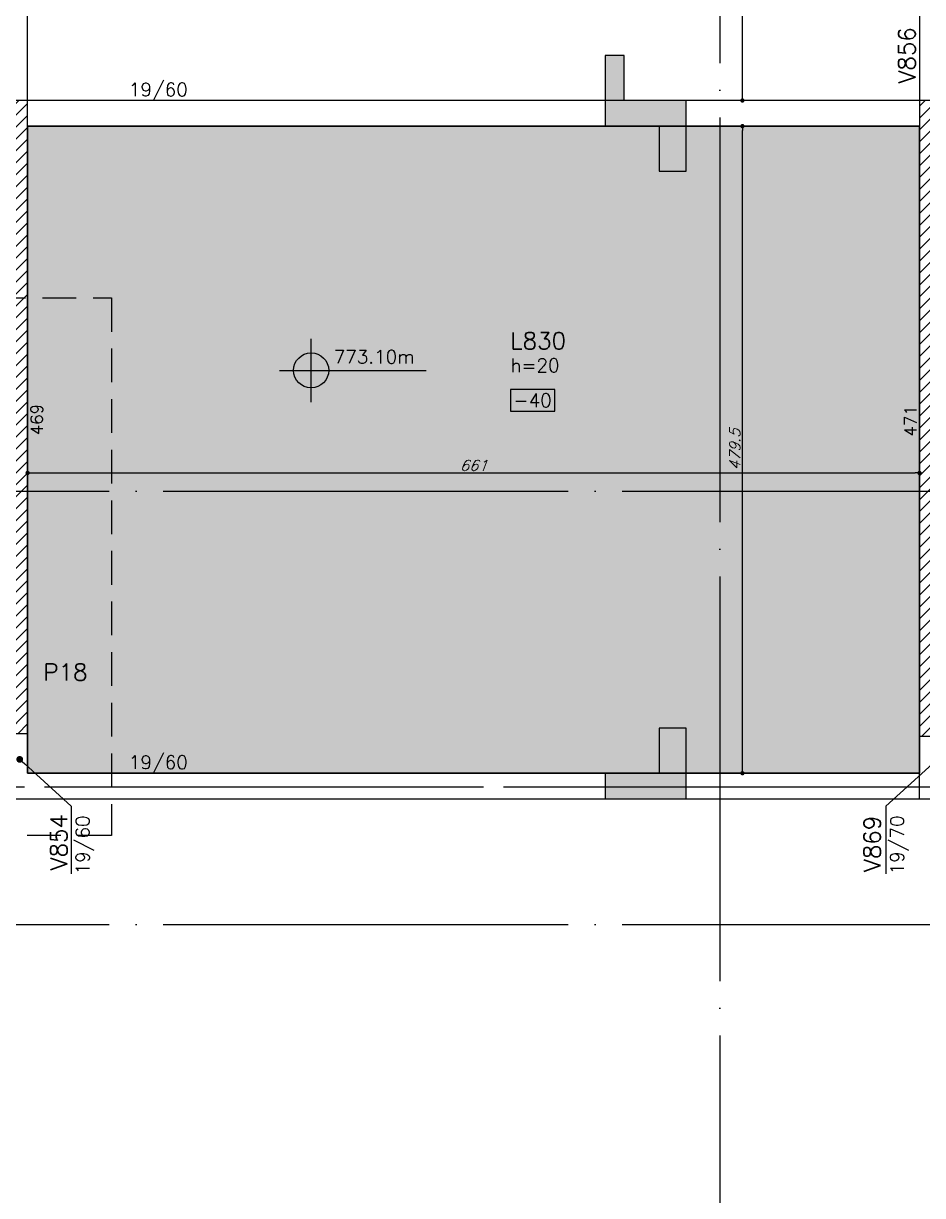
# Model space of a CAD drawing. Extents: x -5173 to 5397, y -2411 to 2089.
# Drawn here: x 612 to 1278, y -318 to 551 of the extents above; entities that cross this region are included whole.
import ezdxf
from ezdxf import colors
from ezdxf.entities.mleader import LeaderData, LeaderLine
from ezdxf.enums import TextEntityAlignment as Align
from ezdxf.math import Vec2, Vec3

# ---------------------------------------------------------------- set-up
doc = ezdxf.new("R2010")
doc.units = 0
doc.header["$LTSCALE"] = 50
doc.header["$MEASUREMENT"] = 0
doc.linetypes.add('DASHED', pattern=[0.75, 0.5, -0.25])
doc.linetypes.add('EIXO', pattern=[6.8, 6, -0.4, 0, -0.4])
doc.layers.get('0').update_dxf_attribs({"linetype": 'CONTINUOUS'})
doc.layers.get('DEFPOINTS').update_dxf_attribs({"linetype": 'CONTINUOUS'})
for name, color, linetype in [('F-AUX-RED', 1, 'CONTINUOUS'), ('F-CORTE', 4, 'CONTINUOUS'), ('F-COTAS', 106, 'CONTINUOUS'), ('F-EIXO', 12, 'EIXO'), ('F-LAJES-DIM', 2, 'CONTINUOUS'), ('F-LAJES-NOME', 4, 'CONTINUOUS'), ('F-LAJES-R', 254, 'CONTINUOUS'), ('F-NÍVEL-PLANTA', 2, 'CONTINUOUS'), ('F-PILARES-DIM', 172, 'CONTINUOUS'), ('F-PILARES-HACH', 174, 'CONTINUOUS'), ('F-PILARES-NOME', 170, 'CONTINUOUS'), ('F-PILARES-S', 170, 'CONTINUOUS'), ('F-SOLIDO-CORTE', 71, 'CONTINUOUS'), ('F-TEXTO', 6, 'CONTINUOUS'), ('F-VIGAS', 3, 'CONTINUOUS'), ('F-VIGAS-DIM', 2, 'CONTINUOUS'), ('F-VIGAS-NOME', 4, 'CONTINUOUS')]:
    doc.layers.add(name, color=color, linetype=linetype)
doc.layers.add('F-DESNIVEL-3', color=7, linetype='CONTINUOUS', true_color=0xd5c7ff)
doc.styles.add('CP-TEXT-INCL', font='simplex.shx', dxfattribs={"oblique": 20})
doc.styles.add('MCP', font='simplex.shx')
doc.styles.add('ROMANS', font='simplex.shx')
doc.styles.get("Standard").update_dxf_attribs({"font": 'simplex.shx'})
doc.dimstyles.new('CP-COTAS-50', dxfattribs={"dimscale": 0.64, "dimtxt": 12.5, "dimasz": 5, "dimexe": 5, "dimexo": 5, "dimgap": 2.5, "dimtad": 1, "dimdec": 1, "dimdsep": 46, "dimtxsty": 'CP-TEXT-INCL', "dimblk1": 'DOT', "dimblk2": 'DOT', "dimsah": 1, "dimcen": 9, "dimclrd": 256, "dimclre": 256, "dimclrt": 256, "dimadec": 0, "dimazin": 0, "dimtfac": 1, "dimtdec": 1, "dimtmove": 2, "dimatfit": 3, "dimldrblk": 'DOT', "dimfxl": 0, "dimtolj": 1, "dimarcsym": 0})

# ---------------------------------------------------------------- blocks, each defined once
blk = doc.blocks.new('*U4')
at = {"layer": 'F-LAJES-DIM', "color": 1}
blk.add_lwpolyline([(0, 0), (33, 0), (33, 16), (0, 16)], close=True, dxfattribs=at)
at = {"layer": 'F-LAJES-DIM', "style": 'MCP'}
blk.add_attdef('DIM', text='', height=10, dxfattribs=at).set_placement((16.5, 8), align=Align.MIDDLE_CENTER)
blk = doc.blocks.new('Nível - Planta')
at = {"layer": 'F-NÍVEL-PLANTA'}
h = blk.add_hatch(color=71, dxfattribs=at)
h.paths.add_polyline_path([(0, 0), (0, 0.26, 0.414214), (-0.26, 0)])
h.paths.add_polyline_path([(0.26, 0), (0, 0), (0, -0.26, 0.414214)])
for p, q in [((0, -0.469), (0, 0.469)), ((-0.469, 0), (1.704, 0))]:
    blk.add_line(p, q, dxfattribs=at)
blk.add_circle((0, 0), 0.26, dxfattribs=at)
at = {"layer": 'F-TEXTO', "color": 3, "style": 'MCP'}
blk.add_attdef('NÍVEL', (0.333, 0.102), '', height=0.2, dxfattribs=at)
blk = doc.blocks.new('_DOT')
at = {"color": 0, "linetype": 'ByBlock'}
blk.add_line((-0.5, 0), (-1, 0), dxfattribs=at)
at = {"color": 0, "linetype": 'ByBlock', "const_width": 0.5}
blk.add_lwpolyline([(-0.25, 0, 1), (0.25, 0, 1)], format="xyb", close=True, dxfattribs=at)
blk = doc.blocks.new('*D37')
at = {"layer": 'DEFPOINTS', "color": 0, "linetype": 'Continuous', "transparency": 16777216}
for p in [(1144.72, 474.5), (1144.72, 474.5), (1144.72, -5)]:
    blk.add_point(p, dxfattribs=at)
at = {"layer": 'F-COTAS', "linetype": 'Continuous', "lineweight": -2, "transparency": 16777216}
blk.add_line((1144.72, -1.8), (1144.72, 471.3), dxfattribs=at)
at = {"layer": 'F-COTAS', "linetype": 'Continuous', "lineweight": -2, "transparency": 16777216, "xscale": 3.2, "yscale": 3.2, "zscale": 3.2}
for p, rotation in [((1144.72, 474.5), 90), ((1144.72, -5), 270)]:
    blk.add_blockref('_DOT', p, dxfattribs=dict(at, rotation=rotation))
at = {"layer": 'F-COTAS', "linetype": 'Continuous', "transparency": 16777216, "insert": (1139.12, 234.75), "char_height": 8, "attachment_point": 5, "rotation": 90, "style": 'CP-TEXT-INCL'}
blk.add_mtext('\\A1;479.5', dxfattribs=at)
blk = doc.blocks.new('*D38')
at = {"layer": 'DEFPOINTS', "color": 0, "linetype": 'Continuous', "transparency": 16777216}
for p in [(1144.72, 864.5), (1144.72, 864.5), (1144.72, 493.5)]:
    blk.add_point(p, dxfattribs=at)
at = {"layer": 'F-COTAS', "linetype": 'Continuous', "lineweight": -2, "transparency": 16777216}
blk.add_line((1144.72, 496.7), (1144.72, 861.3), dxfattribs=at)
at = {"layer": 'F-COTAS', "linetype": 'Continuous', "lineweight": -2, "transparency": 16777216, "xscale": 3.2, "yscale": 3.2, "zscale": 3.2}
for p, rotation in [((1144.72, 864.5), 90), ((1144.72, 493.5), 270)]:
    blk.add_blockref('_DOT', p, dxfattribs=dict(at, rotation=rotation))
at = {"layer": 'F-COTAS', "linetype": 'Continuous', "transparency": 16777216, "insert": (1139.12, 679), "char_height": 8, "attachment_point": 5, "rotation": 90, "style": 'CP-TEXT-INCL'}
blk.add_mtext('\\A1;371', dxfattribs=at)
blk = doc.blocks.new('*D119')
at = {"layer": 'DEFPOINTS', "color": 0, "linetype": 'Continuous', "transparency": 16777216}
for p in [(615, 217.48), (1276, 217.48), (1276, 217.48)]:
    blk.add_point(p, dxfattribs=at)
at = {"layer": 'F-COTAS', "linetype": 'Continuous', "lineweight": -2, "transparency": 16777216}
blk.add_line((618.2, 217.48), (1272.8, 217.48), dxfattribs=at)
at = {"layer": 'F-COTAS', "linetype": 'Continuous', "lineweight": -2, "transparency": 16777216, "xscale": 3.2, "yscale": 3.2, "zscale": 3.2, "rotation": 180}
blk.add_blockref('_DOT', (615, 217.48), dxfattribs=at)
at = {"layer": 'F-COTAS', "linetype": 'Continuous', "lineweight": -2, "transparency": 16777216, "xscale": 3.2, "yscale": 3.2, "zscale": 3.2}
blk.add_blockref('_DOT', (1276, 217.48), dxfattribs=at)
at = {"layer": 'F-COTAS', "linetype": 'Continuous', "transparency": 16777216, "insert": (945.5, 223.08), "char_height": 8, "attachment_point": 5, "style": 'CP-TEXT-INCL'}
blk.add_mtext('\\A1;661', dxfattribs=at)
blk = doc.blocks.new('*U198')
at = {"layer": 'F-EIXO'}
blk.add_line((0, 0), (7197, 0), dxfattribs=at)
at = {"layer": 'F-TEXTO', "style": 'ROMANS'}
blk.add_attdef('EIXO', text='', height=17.5, dxfattribs=at).set_placement((-28.2072, 0), align=Align.MIDDLE_CENTER)
blk = doc.blocks.new('*U207')
at = {"layer": 'F-EIXO'}
blk.add_line((0, 0), (7285, 0), dxfattribs=at)
at = {"layer": 'F-TEXTO', "style": 'ROMANS'}
blk.add_attdef('EIXO', text='', height=17.5, dxfattribs=at).set_placement((-28.2072, 0), align=Align.MIDDLE_CENTER)
blk = doc.blocks.new('*U205')
at = {"layer": 'F-EIXO'}
blk.add_line((0, 0), (0, -3027.88), dxfattribs=at)
at = {"layer": 'F-TEXTO', "style": 'ROMANS'}
blk.add_attdef('EIXO', text='', height=17.5, rotation=360, dxfattribs=at).set_placement((0, 28.21), align=Align.MIDDLE_CENTER)
blk = doc.blocks.new('*U180')
at = {"layer": 'F-EIXO'}
blk.add_line((0, 0), (7197, 0), dxfattribs=at)
at = {"layer": 'F-TEXTO', "style": 'ROMANS'}
blk.add_attdef('EIXO', text='', height=17.5, dxfattribs=at).set_placement((-28.2072, 0), align=Align.MIDDLE_CENTER)

msp = doc.modelspace()

# ---------------------------------------------------------------- hatches: boundary and pattern name
at = {"layer": 'F-PILARES-HACH', "linetype": 'Continuous'}
h = msp.add_hatch(dxfattribs=at)
h.set_pattern_fill('ANSI31', color=256, scale=50, style=0)
h.paths.add_polyline_path([(615, 24.5), (615, 493.5), (596, 493.5), (596, 43.5), (376, 43.5), (376, 24.5)], flags=16)
h = msp.add_hatch(dxfattribs=at)
h.set_pattern_fill('ANSI31', color=256, scale=50, style=0)
h.paths.add_polyline_path([(1276, 22.5), (1514, 22.5), (1514, 46.5), (1295, 46.5), (1295, 493.5), (1276, 493.5)], flags=16)
at = {"layer": 'F-SOLIDO-CORTE', "linetype": 'Continuous'}
for points in [[(1042.992, 474.5), (1082.992, 474.5), (1082.992, 441.15), (1102.992, 441.15), (1102.992, 493.5), (1056.992, 493.5), (1056.992, 526.85), (1042.992, 526.85)], [(1042.992, -24), (1102.992, -24), (1102.992, 28.35), (1082.992, 28.35), (1082.992, -5), (1042.992, -5)]]:
    msp.add_hatch(color=256, dxfattribs=at).paths.add_polyline_path(points, flags=16)

# ---------------------------------------------------------------- linework, layer by layer
at = {"layer": 'F-AUX-RED', "color": 4, "linetype": 'DASHED'}
msp.add_lwpolyline([(-48.962, 347.176), (677.224, 347.176), (677.224, -51.113), (-48.962, -51.113)], close=True, dxfattribs=at)
at = {"layer": 'F-CORTE', "linetype": 'Continuous'}
for points in [[(1042.992, 526.85), (1042.992, 474.5), (1082.992, 474.5), (1082.992, 441.15)], [(1102.992, 441.15), (1102.992, 493.5), (1056.992, 493.5), (1056.992, 526.85)], [(1082.992, 28.35), (1082.992, -5), (1042.992, -5), (1042.992, -24), (1102.992, -24), (1102.992, 28.35)]]:
    msp.add_lwpolyline(points, dxfattribs=at)
at = {"layer": 'F-DESNIVEL-3', "linetype": 'Continuous'}
for points in [[(1276, 474.5), (615, 474.5), (615, 24.5)], [(1276, 474.5), (615, 24.5), (1276, 474.5)], [(1276, 474.5), (615, 24.5), (615, -5)], [(1276, 474.5), (615, -5), (1276, 474.5)], [(1276, 474.5), (615, -5), (1276, -5)], [(1276, 474.5), (1276, -5), (1276, 474.5)], [(1276, 474.5), (1276, -5), (1276, 22.5)], [(1276, 474.5), (1276, 22.5), (1276, 474.5)]]:
    msp.add_solid(points, dxfattribs=at)
at = {"layer": 'F-EIXO'}
msp.add_line((-3768.53, -15), (3491.131, -15), dxfattribs=at)
at = {"layer": 'F-LAJES-R', "linetype": 'Continuous'}
msp.add_lwpolyline([(1276, 474.5), (615, 474.5), (615, 24.5), (615, -5), (1276, -5), (1276, 22.5), (1276, 474.5)], dxfattribs=at)
at = {"layer": 'F-PILARES-S', "linetype": 'Continuous'}
for points in [[(615, 24.5), (615, 493.5), (596, 493.5), (596, 43.5), (376, 43.5), (376, 24.5), (615, 24.5)], [(1276, 22.5), (1514, 22.5), (1514, 46.5), (1295, 46.5), (1295, 493.5), (1276, 493.5), (1276, 22.5)]]:
    msp.add_lwpolyline(points, dxfattribs=at)
at = {"layer": 'F-SOLIDO-CORTE', "linetype": 'Continuous'}
for points in [[(1042.992, 474.5), (1082.992, 474.5), (1082.992, 441.15), (1102.992, 441.15), (1102.992, 493.5), (1056.992, 493.5), (1056.992, 526.85), (1042.992, 526.85), (1042.992, 474.5)], [(1042.992, -24), (1102.992, -24), (1102.992, 28.35), (1082.992, 28.35), (1082.992, -5), (1042.992, -5), (1042.992, -24)]]:
    msp.add_lwpolyline(points, dxfattribs=at)
at = {"layer": 'F-VIGAS'}
for points in [[(1276, 809.5), (1276, 493.5)], [(615, 493.5), (615, 645.5)], [(1276, 493.5), (615, 493.5)], [(615, 474.5), (1276, 474.5)], [(615, -5), (615, 24.5)], [(1276, 22.5), (1276, -5)], [(1276, -5), (615, -5)], [(1276, -24), (1276, -5)], [(605.5, -24), (1285.5, -24)]]:
    msp.add_lwpolyline(points, dxfattribs=at)

# ---------------------------------------------------------------- block references
at = {"layer": 'F-EIXO', "linetype": 'Continuous'}
for name, p in [('*U205', (1128, 1841.357)), ('*U180', (-3705.761, 204)), ('*U207', (-3793.715, -15)), ('*U198', (-3705.761, -117))]:
    msp.add_blockref(name, p, dxfattribs=at)
at = {"layer": 'F-LAJES-DIM', "linetype": 'Continuous'}
msp.add_blockref('*U4', (972.761, 263.292), dxfattribs=at).add_auto_attribs({'DIM': '-40'})
at = {"layer": 'F-NÍVEL-PLANTA', "linetype": 'Continuous', "xscale": 50, "yscale": 50, "zscale": 50}
msp.add_blockref('Nível - Planta', (825.112, 293.453), dxfattribs=at).add_auto_attribs({'NÍVEL': '773.10m'})

# ---------------------------------------------------------------- texts
at = {"layer": 'F-LAJES-DIM', "linetype": 'Continuous', "style": 'MCP'}
msp.add_text('h=20', height=10, dxfattribs=at).set_placement((972.761, 292.192))
at = {"layer": 'F-LAJES-NOME', "linetype": 'Continuous', "style": 'MCP'}
msp.add_text('L830', height=12.5, dxfattribs=at).set_placement((972.761, 309.192))
at = {"layer": 'F-PILARES-DIM', "linetype": 'Continuous', "style": 'MCP'}
for s, p in [('469', (626.25, 245.5)), ('471', (1273.75, 244.5))]:
    msp.add_text(s, height=9, rotation=90, dxfattribs=at).set_placement(p)
at = {"layer": 'F-PILARES-NOME', "linetype": 'Continuous', "style": 'MCP'}
msp.add_text('P18', height=12.5, dxfattribs=at).set_placement((626.697, 63.671))
at = {"layer": 'F-VIGAS-DIM', "linetype": 'Continuous', "style": 'MCP'}
for p in [(690, 496.625), (690, -1.875)]:
    msp.add_text('19/60', height=10, dxfattribs=at).set_placement(p)
for s, p in [('19/60', (660.838, -80.014)), ('19/70', (1264.341, -79.987))]:
    msp.add_text(s, height=10, rotation=90, dxfattribs=at).set_placement(p)
at = {"layer": 'F-VIGAS-NOME', "linetype": 'Continuous', "style": 'MCP'}
for s, p in [('V856', (1272.875, 506)), ('V854', (644.361, -77.07)), ('V869', (1247.117, -78.29))]:
    msp.add_text(s, height=12.5, rotation=90, dxfattribs=at).set_placement(p)

# ---------------------------------------------------------------- dimensions: what is measured, and where the dimension line sits
at = {"layer": 'F-COTAS', "linetype": 'Continuous'}
for base, p1, p2, angle, picture, middle in [((1144.722, 864.5), (1144.722, 493.5), (1144.722, 864.5), 270, '*D38', (1139.122, 679)), ((1144.722, 474.5), (1144.722, -5), (1144.722, 474.5), 270, '*D37', (1139.122, 234.75)), ((1276, 217.481), (615, 217.481), (1276, 217.481), 180, '*D119', (945.5, 223.081))]:
    dim = msp.add_linear_dim(base=base, p1=p1, p2=p2, angle=angle, dimstyle='CP-COTAS-50', dxfattribs=at)
    dim.commit()
    dim.dimension.update_dxf_attribs({"geometry": picture, "text_midpoint": middle})

# ---------------------------------------------------------------- leaders
at = {"layer": 'F-AUX-RED', "linetype": 'Continuous'}
ml = msp.add_multileader_mtext('Standard', dxfattribs=at)
ml.set_content('', color=256)
ml.set_leader_properties()
ml.set_arrow_properties(name='DOT')
ml.build(insert=Vec2(0, 0))
ml.multileader.update_dxf_attribs({"text_right_attachment_type": 6, "dogleg_length": 0.36, "arrow_head_size": 5})
ctx = ml.context
ctx.base_point, ctx.char_height, ctx.arrow_head_size, ctx.landing_gap_size, ctx.plane_origin, ctx.plane_x_axis, ctx.plane_y_axis = Vec3(647.26, -79.719), 0.18, 5, 0.09, Vec3(609.129, 5.258), Vec3(0, 1), Vec3(-1, 0)
ctx.right_attachment, ctx.text_align_type = 6, 2
notes = []
notes.append((ctx, [(0, (1, 1, 0), (647.35, -29.429), (0, -1), 50.11, [(0, [(609.129, 5.258)], 0, [])])]))
ctx.mtext.insert, ctx.mtext.text_direction, ctx.mtext.rotation, ctx.mtext.alignment, ctx.mtext.flow_direction = Vec3(647.17, -79.629), Vec3(0, 1), 1.5707963, 3, 5
ml = msp.add_multileader_mtext('Standard', dxfattribs=at)
ml.set_content('', color=256)
ml.set_leader_properties()
ml.set_arrow_properties(name='DOT')
ml.build(insert=Vec2(0, 0))
ml.multileader.update_dxf_attribs({"text_right_attachment_type": 6, "dogleg_length": 0.36, "arrow_head_size": 5})
ctx = ml.context
ctx.base_point, ctx.char_height, ctx.arrow_head_size, ctx.landing_gap_size, ctx.plane_origin, ctx.plane_x_axis, ctx.plane_y_axis = Vec3(1250.847, -79.719), 0.18, 5, 0.09, Vec3(1289.158, 5.258), Vec3(0, 1), Vec3(-1, 0)
ctx.right_attachment, ctx.text_align_type = 6, 2
notes.append((ctx, [(0, (1, 1, 0), (1250.937, -29.429), (0, -1), 50.11, [(0, [(1289.158, 5.258)], 0, [])])]))
ctx.mtext.insert, ctx.mtext.text_direction, ctx.mtext.rotation, ctx.mtext.alignment, ctx.mtext.flow_direction = Vec3(1250.757, -79.629), Vec3(0, 1), 1.5707963, 3, 5
for ctx, leaders in notes:
    for number, flags, end, landing, length, lines in leaders:
        leader = LeaderData()
        leader.index, (leader.has_last_leader_line, leader.has_dogleg_vector, leader.attachment_direction) = number, flags
        leader.last_leader_point, leader.dogleg_vector, leader.dogleg_length = Vec3(end), Vec3(landing), length
        for number, points, colour, breaks in lines:
            line = LeaderLine()
            line.index, line.vertices, line.color, line.breaks = number, Vec3.list(points), colors.encode_raw_color(colour), breaks
            leader.lines.append(line)
        ctx.leaders.append(leader)

doc.saveas('drawing.dxf')
